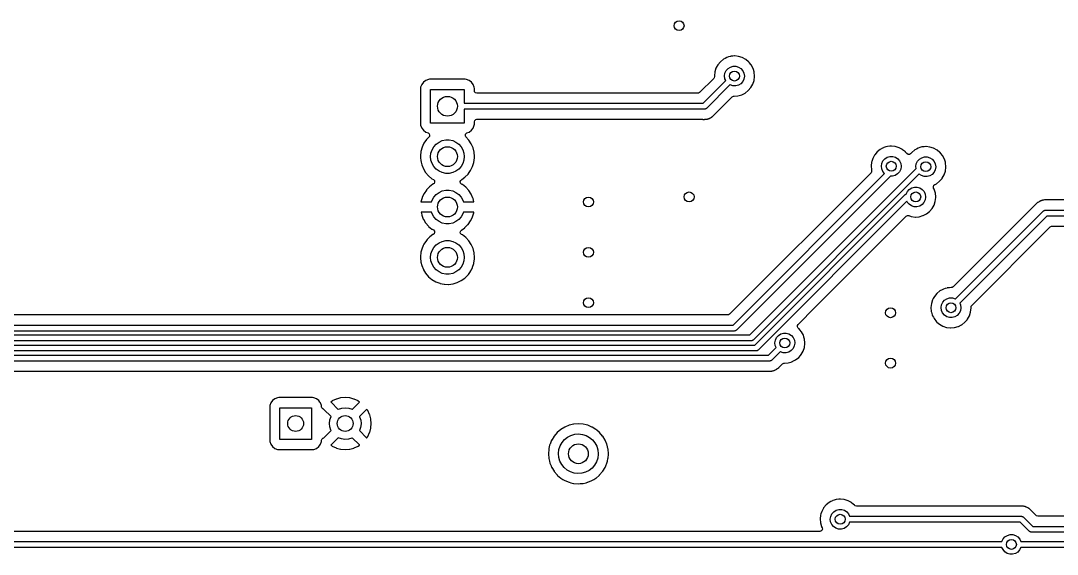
# Model space of a CAD drawing. Extents: x 64 to 233, y -134 to -59.
# Drawn here: x 127.1 to 179.4, y -134.1 to -107.2 of the extents above; entities that cross this region are included whole.
import ezdxf

# ---------------------------------------------------------------- set-up
doc = ezdxf.new("R2010")
doc.units = 0
doc.layers.add('BLACK', color=7, linetype='CONTINUOUS')

msp = doc.modelspace()

# ---------------------------------------------------------------- linework, layer by layer
at = {"layer": 'BLACK', "linetype": 'CONTINUOUS'}
for p, q in [((162.359, -109.258), (162.232, -109.409)), ((162.513, -109.134), (162.359, -109.258)), ((162.592, -109.093), (162.513, -109.134)), ((162.683, -109.045), (162.592, -109.093)), ((162.688, -109.042), (162.683, -109.045)), ((162.683, -109.045), (162.683, -109.045)), ((162.767, -109.019), (162.688, -109.042)), ((162.872, -108.988), (162.767, -109.019)), ((162.878, -108.987), (162.872, -108.988)), ((162.872, -108.988), (162.872, -108.988)), ((162.884, -108.986), (162.878, -108.987)), ((162.993, -108.976), (162.884, -108.986)), ((162.884, -108.986), (162.884, -108.986)), ((163.075, -108.969), (162.993, -108.976)), ((163.081, -108.969), (163.075, -108.969)), ((163.266, -108.989), (163.081, -108.969)), ((163.081, -108.969), (163.081, -108.969)), ((163.272, -108.989), (163.266, -108.989)), ((163.266, -108.989), (163.266, -108.989)), ((163.461, -109.048), (163.272, -108.989)), ((163.635, -109.142), (163.461, -109.048)), ((163.639, -109.146), (163.635, -109.142)), ((163.781, -109.263), (163.639, -109.146)), ((163.639, -109.146), (163.639, -109.146)), ((163.787, -109.268), (163.781, -109.263)), ((163.791, -109.273), (163.787, -109.268)), ((163.805, -109.29), (163.791, -109.273)), ((163.791, -109.273), (163.791, -109.273)), ((162.077, -109.771), (162.055, -109.968)), ((162.079, -109.765), (162.077, -109.771)), ((162.135, -109.589), (162.079, -109.765)), ((162.137, -109.583), (162.135, -109.589)), ((162.135, -109.589), (162.135, -109.589)), ((162.15, -109.558), (162.137, -109.583)), ((162.229, -109.415), (162.15, -109.558)), ((162.232, -109.409), (162.229, -109.415)), ((162.229, -109.415), (162.229, -109.415)), ((162.59, -109.836), (162.65, -109.707)), ((162.65, -109.707), (162.744, -109.601)), ((162.744, -109.601), (162.864, -109.526)), ((162.864, -109.526), (163, -109.487)), ((163, -109.487), (163.142, -109.487)), ((163.142, -109.487), (163.278, -109.528)), ((163.278, -109.528), (163.397, -109.605)), ((163.397, -109.605), (163.489, -109.713)), ((163.489, -109.713), (163.548, -109.842)), ((163.912, -109.421), (163.805, -109.29)), ((164.005, -109.596), (163.912, -109.421)), ((164.021, -109.649), (164.005, -109.596)), ((164.059, -109.774), (164.021, -109.649)), ((164.062, -109.785), (164.059, -109.774)), ((164.081, -109.982), (164.062, -109.785)), ((147.377, -110.293), (147.289, -110.409)), ((147.493, -110.205), (147.377, -110.293)), ((147.63, -110.154), (147.493, -110.205)), ((147.692, -110.147), (147.63, -110.154)), ((149.488, -110.147), (147.692, -110.147)), ((149.55, -110.154), (149.488, -110.147)), ((149.687, -110.205), (149.55, -110.154)), ((149.803, -110.293), (149.687, -110.205)), ((149.891, -110.409), (149.803, -110.293)), ((162.021, -110.098), (161.308, -110.811)), ((161.482, -111.356), (162.628, -110.21)), ((162.043, -110.068), (162.021, -110.098)), ((162.057, -109.998), (162.043, -110.068)), ((162.055, -109.968), (162.055, -109.974)), ((162.055, -109.974), (162.057, -109.998)), ((162.568, -109.976), (162.59, -109.836)), ((162.586, -110.116), (162.568, -109.976)), ((162.628, -110.21), (162.586, -110.116)), ((163.483, -110.262), (163.387, -110.367)), ((163.544, -110.134), (163.483, -110.262)), ((163.568, -109.994), (163.544, -110.134)), ((163.548, -109.842), (163.568, -109.982)), ((163.568, -109.982), (163.568, -109.994)), ((163.994, -110.394), (164.056, -110.207)), ((164.056, -110.207), (164.081, -110.01)), ((164.081, -110.01), (164.081, -109.982)), ((147.238, -110.546), (147.231, -110.608)), ((147.231, -110.608), (147.231, -112.404)), ((147.289, -110.409), (147.238, -110.546)), ((147.74, -112.356), (147.74, -110.656)), ((147.74, -110.656), (149.44, -110.656)), ((149.44, -110.656), (149.44, -111.356)), ((149.942, -110.546), (149.891, -110.409)), ((149.948, -110.608), (149.942, -110.546)), ((149.948, -110.721), (149.948, -110.608)), ((149.96, -110.774), (149.948, -110.721)), ((150.006, -110.827), (149.96, -110.774)), ((150.075, -110.847), (150.006, -110.827)), ((161.219, -110.847), (150.075, -110.847)), ((161.246, -110.845), (161.219, -110.847)), ((161.308, -110.811), (161.246, -110.845)), ((162.838, -110.424), (161.65, -111.612)), ((162.853, -110.433), (162.838, -110.424)), ((162.988, -110.476), (162.853, -110.433)), ((163.13, -110.478), (162.988, -110.476)), ((163.267, -110.441), (163.13, -110.478)), ((163.387, -110.367), (163.267, -110.441)), ((163.44, -110.924), (163.605, -110.84)), ((163.605, -110.84), (163.611, -110.838)), ((163.605, -110.84), (163.605, -110.84)), ((163.611, -110.838), (163.767, -110.716)), ((163.767, -110.716), (163.896, -110.566)), ((163.896, -110.566), (163.994, -110.394)), ((149.44, -111.356), (161.482, -111.356)), ((162.036, -111.945), (162.95, -111.031)), ((162.95, -111.031), (163.012, -110.997)), ((163.012, -110.997), (163.041, -110.994)), ((163.041, -110.994), (163.047, -110.995)), ((163.047, -110.995), (163.053, -110.995)), ((163.053, -110.995), (163.238, -110.98)), ((163.053, -110.995), (163.053, -110.995)), ((163.238, -110.98), (163.238, -110.98)), ((163.238, -110.98), (163.244, -110.98)), ((163.244, -110.98), (163.434, -110.927)), ((163.434, -110.927), (163.44, -110.924)), ((163.44, -110.924), (163.44, -110.924)), ((161.544, -111.656), (149.44, -111.656)), ((149.44, -111.656), (149.44, -112.356)), ((161.563, -111.651), (161.544, -111.656)), ((161.583, -111.651), (161.563, -111.651)), ((161.6, -111.641), (161.583, -111.651)), ((161.619, -111.636), (161.6, -111.641)), ((161.633, -111.622), (161.619, -111.636)), ((161.65, -111.612), (161.633, -111.622)), ((147.231, -112.404), (147.238, -112.466)), ((149.44, -112.356), (147.74, -112.356)), ((149.942, -112.466), (149.948, -112.404)), ((149.948, -112.29), (149.969, -112.222)), ((149.948, -112.404), (149.948, -112.29)), ((149.969, -112.222), (150.022, -112.176)), ((150.022, -112.176), (150.075, -112.164)), ((150.075, -112.164), (161.462, -112.164)), ((161.462, -112.164), (161.474, -112.165)), ((161.474, -112.165), (161.474, -112.165)), ((161.474, -112.165), (161.482, -112.167)), ((161.482, -112.167), (161.552, -112.165)), ((161.552, -112.165), (161.556, -112.164)), ((161.556, -112.164), (161.585, -112.164)), ((161.585, -112.164), (161.59, -112.164)), ((161.59, -112.164), (161.602, -112.163)), ((161.602, -112.163), (161.648, -112.162)), ((161.648, -112.162), (161.668, -112.156)), ((161.668, -112.156), (161.688, -112.152)), ((161.688, -112.152), (161.695, -112.151)), ((161.695, -112.151), (161.701, -112.15)), ((161.701, -112.15), (161.709, -112.149)), ((161.701, -112.15), (161.701, -112.15)), ((161.709, -112.149), (161.716, -112.146)), ((161.716, -112.146), (161.752, -112.132)), ((161.716, -112.146), (161.716, -112.146)), ((161.752, -112.132), (161.763, -112.128)), ((161.763, -112.128), (161.808, -112.115)), ((161.808, -112.115), (161.826, -112.104)), ((161.826, -112.104), (161.844, -112.096)), ((161.844, -112.096), (161.864, -112.088)), ((161.864, -112.088), (161.901, -112.06)), ((161.901, -112.06), (161.911, -112.054)), ((161.911, -112.054), (161.944, -112.034)), ((161.944, -112.034), (161.951, -112.03)), ((161.944, -112.034), (161.944, -112.034)), ((161.951, -112.03), (161.966, -112.015)), ((161.966, -112.015), (161.981, -112.002)), ((161.981, -112.002), (161.992, -111.995)), ((161.992, -111.995), (161.998, -111.99)), ((161.998, -111.99), (162.028, -111.954)), ((162.028, -111.954), (162.036, -111.945)), ((147.238, -112.466), (147.289, -112.603)), ((147.289, -112.603), (147.377, -112.719)), ((147.377, -112.719), (147.493, -112.807)), ((147.493, -112.807), (147.502, -112.81)), ((147.502, -112.81), (147.502, -112.81)), ((147.502, -112.81), (147.61, -112.851)), ((147.61, -112.851), (147.667, -112.893)), ((147.667, -112.893), (147.692, -112.96)), ((149.492, -112.989), (149.5, -112.918)), ((149.5, -112.918), (149.545, -112.863)), ((149.545, -112.863), (149.572, -112.85)), ((149.572, -112.85), (149.678, -112.81)), ((149.678, -112.81), (149.687, -112.807)), ((149.687, -112.807), (149.803, -112.719)), ((149.803, -112.719), (149.891, -112.603)), ((149.891, -112.603), (149.942, -112.466)), ((147.389, -113.407), (147.316, -113.563)), ((147.405, -113.373), (147.389, -113.407)), ((147.531, -113.188), (147.405, -113.373)), ((147.657, -113.056), (147.531, -113.188)), ((147.677, -113.029), (147.657, -113.056)), ((147.692, -112.96), (147.677, -113.029)), ((147.902, -113.546), (148.021, -113.414)), ((148.021, -113.414), (148.165, -113.31)), ((148.165, -113.31), (148.327, -113.238)), ((148.327, -113.238), (148.501, -113.201)), ((148.501, -113.201), (148.679, -113.201)), ((148.679, -113.201), (148.853, -113.238)), ((148.853, -113.238), (149.015, -113.31)), ((149.015, -113.31), (149.159, -113.414)), ((149.159, -113.414), (149.278, -113.546)), ((149.523, -113.052), (149.492, -112.989)), ((149.667, -113.21), (149.523, -113.052)), ((149.67, -113.214), (149.667, -113.21)), ((149.791, -113.402), (149.67, -113.214)), ((149.88, -113.607), (149.791, -113.402)), ((147.251, -113.791), (147.227, -114.013)), ((147.311, -113.575), (147.251, -113.791)), ((147.316, -113.563), (147.311, -113.575)), ((147.74, -114.046), (147.759, -113.869)), ((147.759, -113.869), (147.813, -113.7)), ((147.813, -113.7), (147.902, -113.546)), ((149.278, -113.546), (149.367, -113.7)), ((149.367, -113.7), (149.421, -113.869)), ((149.421, -113.869), (149.44, -114.046)), ((149.935, -113.823), (149.88, -113.607)), ((149.953, -114.046), (149.935, -113.823)), ((170.139, -113.964), (170.096, -114.043)), ((170.142, -113.958), (170.139, -113.964)), ((170.139, -113.964), (170.139, -113.964)), ((170.269, -113.807), (170.142, -113.958)), ((170.423, -113.683), (170.269, -113.807)), ((170.539, -113.623), (170.423, -113.683)), ((170.593, -113.594), (170.539, -113.623)), ((170.598, -113.591), (170.593, -113.594)), ((170.593, -113.594), (170.593, -113.594)), ((170.704, -113.56), (170.598, -113.591)), ((170.782, -113.537), (170.704, -113.56)), ((170.788, -113.536), (170.782, -113.537)), ((170.782, -113.537), (170.782, -113.537)), ((170.794, -113.535), (170.788, -113.536)), ((170.903, -113.525), (170.794, -113.535)), ((170.794, -113.535), (170.794, -113.535)), ((170.985, -113.518), (170.903, -113.525)), ((170.991, -113.518), (170.985, -113.518)), ((171.176, -113.538), (170.991, -113.518)), ((170.991, -113.518), (170.991, -113.518)), ((171.182, -113.538), (171.176, -113.538)), ((171.176, -113.538), (171.176, -113.538)), ((171.371, -113.597), (171.182, -113.538)), ((171.545, -113.691), (171.371, -113.597)), ((171.549, -113.695), (171.545, -113.691)), ((171.691, -113.812), (171.549, -113.695)), ((171.549, -113.695), (171.549, -113.695)), ((171.697, -113.817), (171.691, -113.812)), ((171.701, -113.822), (171.697, -113.817)), ((171.761, -113.895), (171.701, -113.822)), ((171.701, -113.822), (171.701, -113.822)), ((171.825, -113.937), (171.761, -113.895)), ((171.896, -113.936), (171.825, -113.937)), ((171.955, -113.897), (171.896, -113.936)), ((172.011, -113.83), (171.955, -113.897)), ((172.165, -113.706), (172.011, -113.83)), ((172.244, -113.665), (172.165, -113.706)), ((172.335, -113.617), (172.244, -113.665)), ((172.34, -113.614), (172.335, -113.617)), ((172.335, -113.617), (172.335, -113.617)), ((172.424, -113.59), (172.34, -113.614)), ((172.524, -113.56), (172.424, -113.59)), ((172.53, -113.559), (172.524, -113.56)), ((172.524, -113.56), (172.524, -113.56)), ((172.536, -113.558), (172.53, -113.559)), ((172.645, -113.548), (172.536, -113.558)), ((172.536, -113.558), (172.536, -113.558)), ((172.727, -113.541), (172.645, -113.548)), ((172.733, -113.541), (172.727, -113.541)), ((172.918, -113.561), (172.733, -113.541)), ((172.733, -113.541), (172.733, -113.541)), ((172.924, -113.561), (172.918, -113.561)), ((172.918, -113.561), (172.918, -113.561)), ((173.113, -113.62), (172.924, -113.561)), ((173.287, -113.714), (173.113, -113.62)), ((173.291, -113.718), (173.287, -113.714)), ((173.433, -113.835), (173.291, -113.718)), ((173.291, -113.718), (173.291, -113.718)), ((173.439, -113.84), (173.433, -113.835)), ((173.443, -113.845), (173.439, -113.84)), ((173.484, -113.895), (173.443, -113.845)), ((173.443, -113.845), (173.443, -113.845)), ((173.564, -113.993), (173.484, -113.895)), ((147.227, -114.013), (147.228, -114.018)), ((147.228, -114.018), (147.233, -114.113)), ((147.228, -114.018), (147.228, -114.018)), ((147.233, -114.113), (147.24, -114.236)), ((147.24, -114.236), (147.241, -114.241)), ((147.241, -114.241), (147.241, -114.241)), ((147.241, -114.241), (147.259, -114.317)), ((147.259, -114.317), (147.289, -114.454)), ((147.289, -114.454), (147.373, -114.661)), ((147.759, -114.223), (147.74, -114.046)), ((147.813, -114.392), (147.759, -114.223)), ((147.902, -114.546), (147.813, -114.392)), ((149.367, -114.392), (149.278, -114.546)), ((149.421, -114.223), (149.367, -114.392)), ((149.44, -114.046), (149.421, -114.223)), ((149.857, -114.548), (149.922, -114.334)), ((149.922, -114.334), (149.952, -114.113)), ((149.952, -114.113), (149.953, -114.046)), ((169.987, -114.32), (169.965, -114.517)), ((169.996, -114.291), (169.987, -114.32)), ((170.045, -114.138), (169.996, -114.291)), ((170.047, -114.132), (170.045, -114.138)), ((170.045, -114.138), (170.045, -114.138)), ((170.096, -114.043), (170.047, -114.132)), ((170.478, -114.525), (170.5, -114.385)), ((170.5, -114.385), (170.56, -114.257)), ((170.56, -114.257), (170.654, -114.15)), ((170.654, -114.15), (170.774, -114.075)), ((170.774, -114.075), (170.91, -114.036)), ((170.91, -114.036), (171.052, -114.037)), ((171.052, -114.037), (171.188, -114.077)), ((171.188, -114.077), (171.307, -114.154)), ((171.307, -114.154), (171.399, -114.262)), ((171.399, -114.262), (171.458, -114.391)), ((171.458, -114.391), (171.478, -114.531)), ((172.22, -114.548), (172.242, -114.408)), ((172.242, -114.408), (172.302, -114.279)), ((172.302, -114.279), (172.396, -114.173)), ((172.396, -114.173), (172.516, -114.098)), ((172.516, -114.098), (172.652, -114.059)), ((172.652, -114.059), (172.794, -114.059)), ((172.794, -114.059), (172.93, -114.1)), ((172.93, -114.1), (173.049, -114.177)), ((173.049, -114.177), (173.141, -114.285)), ((173.141, -114.285), (173.2, -114.414)), ((173.2, -114.414), (173.22, -114.554)), ((173.657, -114.168), (173.564, -113.993)), ((173.659, -114.174), (173.657, -114.168)), ((173.706, -114.329), (173.659, -114.174)), ((173.714, -114.357), (173.706, -114.329)), ((173.733, -114.554), (173.714, -114.357)), ((147.373, -114.661), (147.49, -114.851)), ((147.49, -114.851), (147.636, -115.02)), ((147.636, -115.02), (147.808, -115.163)), ((148.021, -114.678), (147.902, -114.546)), ((148.165, -114.782), (148.021, -114.678)), ((148.327, -114.854), (148.165, -114.782)), ((148.501, -114.891), (148.327, -114.854)), ((148.679, -114.891), (148.501, -114.891)), ((148.853, -114.854), (148.679, -114.891)), ((149.015, -114.782), (148.853, -114.854)), ((149.159, -114.678), (149.015, -114.782)), ((149.278, -114.546), (149.159, -114.678)), ((149.47, -115.087), (149.628, -114.929)), ((149.628, -114.929), (149.688, -114.847)), ((149.688, -114.847), (149.755, -114.752)), ((149.755, -114.752), (149.758, -114.748)), ((149.758, -114.748), (149.857, -114.548)), ((169.956, -114.862), (162.824, -121.995)), ((162.997, -122.54), (170.64, -114.898)), ((170.937, -115.025), (163.166, -122.797)), ((163.836, -123.04), (172.233, -114.644)), ((172.381, -114.92), (164.005, -123.296)), ((169.988, -114.81), (169.956, -114.862)), ((169.965, -114.517), (169.981, -114.714)), ((169.981, -114.714), (169.988, -114.739)), ((169.988, -114.739), (169.988, -114.81)), ((170.496, -114.665), (170.478, -114.525)), ((170.554, -114.795), (170.496, -114.665)), ((170.64, -114.898), (170.554, -114.795)), ((171.04, -115.027), (170.937, -115.025)), ((171.177, -114.99), (171.04, -115.027)), ((171.297, -114.916), (171.177, -114.99)), ((171.393, -114.811), (171.297, -114.916)), ((171.454, -114.683), (171.393, -114.811)), ((171.478, -114.543), (171.454, -114.683)), ((171.478, -114.531), (171.478, -114.543)), ((172.233, -114.644), (172.22, -114.548)), ((172.387, -114.927), (172.381, -114.92)), ((172.505, -115.005), (172.387, -114.927)), ((172.64, -115.048), (172.505, -115.005)), ((172.919, -115.013), (172.782, -115.05)), ((173.039, -114.939), (172.919, -115.013)), ((173.135, -114.834), (173.039, -114.939)), ((173.196, -114.706), (173.135, -114.834)), ((173.22, -114.566), (173.196, -114.706)), ((173.22, -114.554), (173.22, -114.566)), ((173.548, -115.138), (173.646, -114.966)), ((173.646, -114.966), (173.708, -114.779)), ((173.708, -114.779), (173.733, -114.582)), ((173.733, -114.582), (173.733, -114.554)), ((147.86, -115.436), (147.689, -115.564)), ((147.808, -115.163), (147.882, -115.206)), ((147.868, -115.431), (147.86, -115.436)), ((147.877, -115.426), (147.868, -115.431)), ((147.917, -115.393), (147.877, -115.426)), ((147.882, -115.206), (147.931, -115.257)), ((147.944, -115.327), (147.917, -115.393)), ((147.931, -115.257), (147.944, -115.327)), ((149.238, -115.308), (149.263, -115.242)), ((149.253, -115.378), (149.238, -115.308)), ((149.303, -115.428), (149.253, -115.378)), ((149.263, -115.242), (149.29, -115.215)), ((149.29, -115.215), (149.314, -115.198)), ((149.34, -115.449), (149.303, -115.428)), ((149.314, -115.198), (149.47, -115.087)), ((149.348, -115.454), (149.34, -115.449)), ((149.515, -115.586), (149.348, -115.454)), ((172.782, -115.05), (172.64, -115.048)), ((173.101, -115.559), (173.126, -115.493)), ((173.126, -115.493), (173.17, -115.457)), ((173.17, -115.457), (173.226, -115.428)), ((173.226, -115.428), (173.263, -115.41)), ((173.263, -115.41), (173.419, -115.288)), ((173.419, -115.288), (173.525, -115.165)), ((173.525, -115.165), (173.544, -115.143)), ((173.544, -115.143), (173.548, -115.138)), ((173.544, -115.143), (173.544, -115.143)), ((147.403, -115.918), (147.313, -116.111)), ((147.408, -115.909), (147.403, -115.918)), ((147.528, -115.733), (147.408, -115.909)), ((147.535, -115.725), (147.528, -115.733)), ((147.682, -115.571), (147.535, -115.725)), ((147.689, -115.564), (147.682, -115.571)), ((147.902, -116.086), (148.021, -115.954)), ((148.021, -115.954), (148.165, -115.85)), ((148.165, -115.85), (148.327, -115.778)), ((148.327, -115.778), (148.501, -115.741)), ((148.501, -115.741), (148.679, -115.741)), ((148.679, -115.741), (148.853, -115.778)), ((148.853, -115.778), (149.015, -115.85)), ((149.015, -115.85), (149.159, -115.954)), ((149.159, -115.954), (149.278, -116.086)), ((149.523, -115.593), (149.515, -115.586)), ((149.666, -115.751), (149.523, -115.593)), ((149.672, -115.759), (149.666, -115.751)), ((149.788, -115.938), (149.672, -115.759)), ((149.793, -115.947), (149.788, -115.938)), ((149.878, -116.142), (149.793, -115.947)), ((164.09, -123.548), (171.667, -115.972)), ((171.667, -115.972), (171.684, -115.962)), ((171.684, -115.962), (171.698, -115.948)), ((171.698, -115.948), (171.717, -115.943)), ((171.717, -115.943), (171.734, -115.933)), ((171.734, -115.932), (171.794, -115.803)), ((171.734, -115.933), (171.734, -115.932)), ((171.794, -115.803), (171.888, -115.697)), ((171.888, -115.697), (172.008, -115.622)), ((172.008, -115.622), (172.144, -115.583)), ((172.144, -115.583), (172.286, -115.583)), ((172.286, -115.583), (172.422, -115.624)), ((172.422, -115.624), (172.541, -115.701)), ((172.541, -115.701), (172.633, -115.809)), ((172.633, -115.809), (172.692, -115.938)), ((172.692, -115.938), (172.712, -116.078)), ((172.712, -116.078), (172.712, -116.09)), ((173.115, -115.628), (173.101, -115.559)), ((173.149, -115.692), (173.115, -115.628)), ((173.206, -115.881), (173.149, -115.692)), ((173.225, -116.078), (173.206, -115.881)), ((173.225, -116.106), (173.225, -116.078)), ((147.31, -116.12), (147.254, -116.32)), ((147.254, -116.32), (147.256, -116.329)), ((147.256, -116.329), (147.268, -116.332)), ((147.268, -116.332), (147.784, -116.332)), ((147.313, -116.111), (147.31, -116.12)), ((147.784, -116.332), (147.813, -116.24)), ((147.813, -116.24), (147.902, -116.086)), ((149.278, -116.086), (149.367, -116.24)), ((149.367, -116.24), (149.396, -116.332)), ((149.396, -116.332), (149.908, -116.332)), ((149.881, -116.152), (149.878, -116.142)), ((149.923, -116.319), (149.881, -116.152)), ((149.908, -116.332), (149.922, -116.328)), ((149.922, -116.328), (149.923, -116.319)), ((171.767, -116.296), (164.259, -123.804)), ((171.788, -116.342), (171.767, -116.296)), ((171.879, -116.451), (171.788, -116.342)), ((171.997, -116.529), (171.879, -116.451)), ((172.132, -116.572), (171.997, -116.529)), ((172.274, -116.574), (172.132, -116.572)), ((172.411, -116.537), (172.274, -116.574)), ((172.531, -116.463), (172.411, -116.537)), ((172.627, -116.358), (172.531, -116.463)), ((172.688, -116.23), (172.627, -116.358)), ((172.712, -116.09), (172.688, -116.23)), ((173.04, -116.662), (173.138, -116.49)), ((173.138, -116.49), (173.2, -116.303)), ((173.2, -116.303), (173.225, -116.106)), ((178.274, -116.451), (174.107, -120.617)), ((178.282, -116.442), (178.274, -116.451)), ((178.311, -116.407), (178.282, -116.442)), ((178.329, -116.394), (178.311, -116.407)), ((178.344, -116.381), (178.329, -116.394)), ((178.359, -116.366), (178.344, -116.381)), ((178.366, -116.362), (178.359, -116.366)), ((178.398, -116.343), (178.366, -116.362)), ((178.366, -116.362), (178.366, -116.362)), ((178.408, -116.336), (178.398, -116.343)), ((178.43, -116.32), (178.408, -116.336)), ((178.446, -116.309), (178.43, -116.32)), ((178.466, -116.301), (178.446, -116.309)), ((178.483, -116.292), (178.466, -116.301)), ((178.495, -116.285), (178.483, -116.292)), ((178.502, -116.281), (178.495, -116.285)), ((178.546, -116.268), (178.502, -116.281)), ((178.557, -116.265), (178.546, -116.268)), ((178.593, -116.251), (178.557, -116.265)), ((178.6, -116.248), (178.593, -116.251)), ((178.593, -116.251), (178.593, -116.251)), ((178.608, -116.247), (178.6, -116.248)), ((178.615, -116.246), (178.608, -116.247)), ((178.608, -116.247), (178.608, -116.247)), ((178.622, -116.245), (178.615, -116.246)), ((178.641, -116.241), (178.622, -116.245)), ((178.662, -116.235), (178.641, -116.241)), ((178.708, -116.233), (178.662, -116.235)), ((178.72, -116.233), (178.708, -116.233)), ((178.724, -116.232), (178.72, -116.233)), ((178.753, -116.232), (178.724, -116.232)), ((178.757, -116.232), (178.753, -116.232)), ((178.773, -116.231), (178.757, -116.232)), ((178.828, -116.23), (178.773, -116.231)), ((178.836, -116.231), (178.828, -116.23)), ((178.848, -116.232), (178.836, -116.231)), ((178.836, -116.231), (178.836, -116.231)), ((224.231, -116.232), (178.848, -116.232)), ((147.26, -116.844), (147.258, -116.854)), ((147.258, -116.854), (147.289, -116.988)), ((147.273, -116.84), (147.26, -116.844)), ((147.784, -116.84), (147.273, -116.84)), ((147.289, -116.988), (147.292, -116.998)), ((147.292, -116.998), (147.372, -117.196)), ((147.813, -116.932), (147.784, -116.84)), ((147.902, -117.086), (147.813, -116.932)), ((148.021, -117.218), (147.902, -117.086)), ((149.278, -117.086), (149.159, -117.218)), ((149.367, -116.932), (149.278, -117.086)), ((149.396, -116.84), (149.367, -116.932)), ((149.909, -116.84), (149.396, -116.84)), ((149.76, -117.283), (149.855, -117.092)), ((149.855, -117.092), (149.858, -117.083)), ((149.858, -117.083), (149.92, -116.879)), ((149.922, -116.844), (149.909, -116.84)), ((149.92, -116.879), (149.923, -116.869)), ((149.924, -116.858), (149.922, -116.844)), ((149.923, -116.869), (149.924, -116.858)), ((167.13, -121.652), (171.728, -117.054)), ((171.728, -117.054), (171.791, -117.02)), ((171.791, -117.02), (171.856, -117.023)), ((171.856, -117.023), (171.985, -117.065)), ((171.985, -117.065), (171.994, -117.068)), ((171.994, -117.068), (172.191, -117.091)), ((172.191, -117.091), (172.197, -117.091)), ((172.197, -117.091), (172.382, -117.076)), ((172.197, -117.091), (172.197, -117.091)), ((172.382, -117.076), (172.382, -117.076)), ((172.382, -117.076), (172.388, -117.076)), ((172.388, -117.076), (172.578, -117.023)), ((172.578, -117.023), (172.584, -117.02)), ((172.584, -117.02), (172.749, -116.936)), ((172.584, -117.02), (172.584, -117.02)), ((172.749, -116.936), (172.755, -116.934)), ((172.749, -116.936), (172.749, -116.936)), ((172.755, -116.934), (172.911, -116.812)), ((172.911, -116.812), (173.04, -116.662)), ((174.219, -121.225), (178.659, -116.784)), ((178.828, -117.04), (174.43, -121.438)), ((178.659, -116.784), (178.677, -116.775)), ((178.677, -116.775), (178.691, -116.761)), ((178.691, -116.761), (178.71, -116.755)), ((178.71, -116.755), (178.727, -116.746)), ((178.727, -116.746), (178.746, -116.746)), ((178.746, -116.746), (178.766, -116.74)), ((178.766, -116.74), (224.442, -116.74)), ((224.297, -117.04), (178.828, -117.04)), ((147.372, -117.196), (147.376, -117.205)), ((147.376, -117.205), (147.488, -117.386)), ((147.488, -117.386), (147.494, -117.395)), ((147.494, -117.395), (147.633, -117.556)), ((147.633, -117.556), (147.641, -117.563)), ((147.641, -117.563), (147.804, -117.699)), ((148.165, -117.322), (148.021, -117.218)), ((148.327, -117.394), (148.165, -117.322)), ((148.501, -117.431), (148.327, -117.394)), ((148.679, -117.431), (148.501, -117.431)), ((148.853, -117.394), (148.679, -117.431)), ((149.015, -117.322), (148.853, -117.394)), ((149.159, -117.218), (149.015, -117.322)), ((149.29, -117.755), (149.465, -117.63)), ((149.465, -117.63), (149.473, -117.623)), ((149.473, -117.623), (149.624, -117.473)), ((149.624, -117.473), (149.631, -117.465)), ((149.631, -117.465), (149.755, -117.292)), ((149.755, -117.292), (149.76, -117.283)), ((175.038, -121.549), (179.001, -117.586)), ((179.001, -117.586), (179.064, -117.552)), ((179.064, -117.552), (179.09, -117.549)), ((179.09, -117.549), (184.988, -117.549)), ((147.667, -118.126), (147.572, -118.225)), ((147.685, -118.107), (147.667, -118.126)), ((147.704, -118.092), (147.685, -118.107)), ((147.859, -117.976), (147.704, -118.092)), ((147.804, -117.699), (147.813, -117.705)), ((147.813, -117.705), (147.882, -117.745)), ((147.864, -117.973), (147.859, -117.976)), ((147.859, -117.976), (147.859, -117.976)), ((147.877, -117.966), (147.864, -117.973)), ((147.917, -117.932), (147.877, -117.966)), ((147.882, -117.745), (147.931, -117.797)), ((147.944, -117.867), (147.917, -117.932)), ((147.931, -117.797), (147.944, -117.867)), ((149.238, -117.848), (149.263, -117.781)), ((149.253, -117.917), (149.238, -117.848)), ((149.303, -117.968), (149.253, -117.917)), ((149.263, -117.781), (149.29, -117.755)), ((149.344, -117.991), (149.303, -117.968)), ((149.348, -117.994), (149.344, -117.991)), ((149.516, -118.126), (149.348, -117.994)), ((149.348, -117.994), (149.348, -117.994)), ((149.52, -118.129), (149.516, -118.126)), ((149.516, -118.126), (149.516, -118.126)), ((149.67, -118.294), (149.52, -118.129)), ((147.311, -118.655), (147.251, -118.871)), ((147.343, -118.585), (147.311, -118.655)), ((147.366, -118.536), (147.343, -118.585)), ((147.405, -118.453), (147.366, -118.536)), ((147.531, -118.268), (147.405, -118.453)), ((147.572, -118.225), (147.531, -118.268)), ((147.813, -118.78), (147.902, -118.626)), ((147.902, -118.626), (148.021, -118.494)), ((148.021, -118.494), (148.165, -118.39)), ((148.165, -118.39), (148.327, -118.318)), ((148.327, -118.318), (148.501, -118.281)), ((148.501, -118.281), (148.679, -118.281)), ((148.679, -118.281), (148.853, -118.318)), ((148.853, -118.318), (149.015, -118.39)), ((149.015, -118.39), (149.159, -118.494)), ((149.159, -118.494), (149.278, -118.626)), ((149.278, -118.626), (149.367, -118.78)), ((149.791, -118.482), (149.67, -118.294)), ((149.88, -118.687), (149.791, -118.482)), ((149.935, -118.903), (149.88, -118.687)), ((147.251, -118.871), (147.227, -119.093)), ((147.227, -119.093), (147.228, -119.098)), ((147.228, -119.098), (147.233, -119.193)), ((147.228, -119.098), (147.228, -119.098)), ((147.233, -119.193), (147.24, -119.316)), ((147.74, -119.126), (147.759, -118.949)), ((147.759, -119.303), (147.74, -119.126)), ((147.759, -118.949), (147.813, -118.78)), ((149.367, -118.78), (149.421, -118.949)), ((149.421, -118.949), (149.44, -119.126)), ((149.44, -119.126), (149.421, -119.303)), ((149.922, -119.414), (149.952, -119.193)), ((149.953, -119.126), (149.935, -118.903)), ((149.952, -119.189), (149.953, -119.129)), ((149.952, -119.193), (149.952, -119.189)), ((149.953, -119.129), (149.953, -119.126)), ((149.953, -119.129), (149.953, -119.129)), ((147.24, -119.316), (147.241, -119.321)), ((147.241, -119.321), (147.241, -119.321)), ((147.241, -119.321), (147.253, -119.372)), ((147.253, -119.372), (147.289, -119.534)), ((147.289, -119.534), (147.373, -119.741)), ((147.813, -119.472), (147.759, -119.303)), ((147.902, -119.626), (147.813, -119.472)), ((148.021, -119.758), (147.902, -119.626)), ((149.278, -119.626), (149.159, -119.758)), ((149.367, -119.472), (149.278, -119.626)), ((149.421, -119.303), (149.367, -119.472)), ((149.796, -119.753), (149.855, -119.632)), ((149.855, -119.632), (149.857, -119.628)), ((149.855, -119.632), (149.855, -119.632)), ((149.857, -119.628), (149.914, -119.441)), ((149.914, -119.441), (149.921, -119.419)), ((149.921, -119.419), (149.922, -119.414)), ((149.921, -119.419), (149.921, -119.419)), ((147.373, -119.741), (147.378, -119.748)), ((147.378, -119.748), (147.482, -119.919)), ((147.482, -119.919), (147.49, -119.931)), ((147.49, -119.931), (147.636, -120.1)), ((147.636, -120.1), (147.808, -120.243)), ((147.808, -120.243), (148.001, -120.355)), ((148.165, -119.862), (148.021, -119.758)), ((148.327, -119.934), (148.165, -119.862)), ((148.501, -119.971), (148.327, -119.934)), ((148.679, -119.971), (148.501, -119.971)), ((148.853, -119.934), (148.679, -119.971)), ((149.015, -119.862), (148.853, -119.934)), ((149.159, -119.758), (149.015, -119.862)), ((149.288, -120.297), (149.47, -120.167)), ((149.47, -120.167), (149.48, -120.157)), ((149.48, -120.157), (149.582, -120.056)), ((149.582, -120.056), (149.628, -120.009)), ((149.628, -120.009), (149.645, -119.985)), ((149.645, -119.985), (149.755, -119.832)), ((149.755, -119.832), (149.758, -119.828)), ((149.758, -119.828), (149.796, -119.753)), ((148.001, -120.355), (148.21, -120.435)), ((148.21, -120.435), (148.215, -120.436)), ((148.215, -120.436), (148.215, -120.436)), ((148.215, -120.436), (148.322, -120.458)), ((148.322, -120.458), (148.429, -120.48)), ((148.429, -120.48), (148.434, -120.48)), ((148.434, -120.48), (148.434, -120.48)), ((148.434, -120.48), (148.647, -120.488)), ((148.647, -120.488), (148.647, -120.488)), ((148.647, -120.488), (148.652, -120.488)), ((148.652, -120.488), (148.657, -120.487)), ((148.657, -120.487), (148.868, -120.46)), ((148.657, -120.487), (148.657, -120.487)), ((148.868, -120.46), (148.873, -120.459)), ((148.868, -120.46), (148.868, -120.46)), ((148.873, -120.459), (148.878, -120.458)), ((148.878, -120.458), (149.082, -120.397)), ((149.082, -120.397), (149.087, -120.395)), ((149.082, -120.397), (149.082, -120.397)), ((149.087, -120.395), (149.288, -120.297)), ((173.537, -120.765), (173.435, -120.818)), ((173.605, -120.729), (173.537, -120.765)), ((173.61, -120.726), (173.605, -120.729)), ((173.605, -120.729), (173.605, -120.729)), ((173.689, -120.703), (173.61, -120.726)), ((173.794, -120.672), (173.689, -120.703)), ((173.8, -120.671), (173.794, -120.672)), ((173.794, -120.672), (173.794, -120.672)), ((173.806, -120.67), (173.8, -120.671)), ((173.915, -120.66), (173.806, -120.67)), ((173.806, -120.67), (173.806, -120.67)), ((173.997, -120.653), (173.915, -120.66)), ((174.003, -120.653), (173.997, -120.653)), ((174.005, -120.653), (174.003, -120.653)), ((174.003, -120.653), (174.003, -120.653)), ((174.008, -120.653), (174.005, -120.653)), ((174.009, -120.653), (174.008, -120.653)), ((174.045, -120.651), (174.009, -120.653)), ((174.009, -120.653), (174.009, -120.653)), ((174.107, -120.617), (174.045, -120.651)), ((173.059, -121.267), (172.999, -121.455)), ((173.091, -121.207), (173.059, -121.267)), ((173.151, -121.099), (173.091, -121.207)), ((173.154, -121.093), (173.151, -121.099)), ((173.151, -121.099), (173.151, -121.099)), ((173.281, -120.942), (173.154, -121.093)), ((173.435, -120.818), (173.281, -120.942)), ((173.572, -121.391), (173.666, -121.285)), ((173.666, -121.285), (173.786, -121.21)), ((173.786, -121.21), (173.922, -121.171)), ((173.922, -121.171), (174.064, -121.171)), ((174.064, -121.171), (174.2, -121.212)), ((174.2, -121.212), (174.219, -121.225)), ((166.274, -122.507), (167.13, -121.652)), ((172.999, -121.455), (172.977, -121.652)), ((172.977, -121.652), (172.979, -121.674)), ((172.979, -121.674), (172.992, -121.835)), ((173.49, -121.66), (173.512, -121.52)), ((173.508, -121.8), (173.49, -121.66)), ((173.566, -121.93), (173.508, -121.8)), ((173.512, -121.52), (173.572, -121.391)), ((174.466, -121.818), (174.405, -121.946)), ((174.43, -121.438), (174.47, -121.526)), ((174.49, -121.678), (174.466, -121.818)), ((174.47, -121.526), (174.49, -121.666)), ((174.49, -121.666), (174.49, -121.678)), ((174.978, -121.891), (174.992, -121.779)), ((174.992, -121.779), (175.003, -121.694)), ((175.002, -121.65), (175.015, -121.581)), ((175.003, -121.666), (175.002, -121.65)), ((175.003, -121.694), (175.003, -121.666)), ((175.015, -121.581), (175.038, -121.549)), ((162.735, -122.032), (112.855, -122.032)), ((162.761, -122.029), (162.735, -122.032)), ((162.824, -121.995), (162.761, -122.029)), ((172.992, -121.835), (172.993, -121.849)), ((172.993, -121.849), (173.003, -121.884)), ((173.003, -121.884), (173.045, -122.029)), ((173.045, -122.029), (173.048, -122.039)), ((173.048, -122.039), (173.065, -122.072)), ((173.065, -122.072), (173.102, -122.144)), ((173.102, -122.144), (173.138, -122.215)), ((173.138, -122.215), (173.261, -122.37)), ((173.657, -122.039), (173.566, -121.93)), ((173.775, -122.117), (173.657, -122.039)), ((173.91, -122.16), (173.775, -122.117)), ((174.052, -122.162), (173.91, -122.16)), ((174.189, -122.125), (174.052, -122.162)), ((174.309, -122.051), (174.189, -122.125)), ((174.405, -121.946), (174.309, -122.051)), ((174.689, -122.4), (174.801, -122.27)), ((174.801, -122.27), (174.814, -122.255)), ((174.814, -122.255), (174.818, -122.25)), ((174.814, -122.255), (174.814, -122.255)), ((174.818, -122.25), (174.916, -122.078)), ((174.916, -122.078), (174.978, -121.891)), ((163.06, -122.84), (112.53, -122.84)), ((112.593, -122.54), (162.997, -122.54)), ((163.079, -122.835), (163.06, -122.84)), ((163.098, -122.835), (163.079, -122.835)), ((163.115, -122.826), (163.098, -122.835)), ((163.135, -122.82), (163.115, -122.826)), ((163.148, -122.806), (163.135, -122.82)), ((163.166, -122.797), (163.148, -122.806)), ((166.242, -122.564), (166.274, -122.507)), ((166.243, -122.635), (166.242, -122.564)), ((166.283, -122.694), (166.243, -122.635)), ((166.322, -122.726), (166.283, -122.694)), ((166.327, -122.73), (166.322, -122.726)), ((166.322, -122.726), (166.322, -122.726)), ((166.331, -122.735), (166.327, -122.73)), ((166.364, -122.775), (166.331, -122.735)), ((166.331, -122.735), (166.331, -122.735)), ((166.452, -122.883), (166.364, -122.775)), ((173.261, -122.37), (173.266, -122.374)), ((173.266, -122.374), (173.266, -122.374)), ((173.266, -122.374), (173.284, -122.389)), ((173.284, -122.389), (173.412, -122.498)), ((173.412, -122.498), (173.584, -122.595)), ((173.584, -122.595), (173.772, -122.656)), ((173.772, -122.656), (173.969, -122.679)), ((173.969, -122.679), (173.975, -122.679)), ((173.975, -122.679), (174.16, -122.664)), ((173.975, -122.679), (173.975, -122.679)), ((174.16, -122.664), (174.16, -122.664)), ((174.16, -122.664), (174.166, -122.664)), ((174.166, -122.664), (174.356, -122.611)), ((174.356, -122.611), (174.362, -122.608)), ((174.362, -122.608), (174.527, -122.524)), ((174.362, -122.608), (174.362, -122.608)), ((174.527, -122.524), (174.533, -122.522)), ((174.527, -122.524), (174.527, -122.524)), ((174.533, -122.522), (174.689, -122.4)), ((111.727, -123.04), (163.836, -123.04)), ((163.899, -123.34), (111.727, -123.34)), ((163.918, -123.335), (163.899, -123.34)), ((163.937, -123.335), (163.918, -123.335)), ((163.955, -123.325), (163.937, -123.335)), ((163.974, -123.32), (163.955, -123.325)), ((163.988, -123.306), (163.974, -123.32)), ((164.005, -123.296), (163.988, -123.306)), ((165.108, -123.438), (165.13, -123.298)), ((165.13, -123.298), (165.19, -123.169)), ((165.19, -123.169), (165.284, -123.063)), ((165.284, -123.063), (165.404, -122.988)), ((165.404, -122.988), (165.54, -122.949)), ((165.54, -122.949), (165.682, -122.949)), ((165.682, -122.949), (165.818, -122.99)), ((165.818, -122.99), (165.937, -123.067)), ((165.937, -123.067), (166.029, -123.175)), ((166.029, -123.175), (166.088, -123.304)), ((166.088, -123.304), (166.108, -123.444)), ((166.545, -123.058), (166.452, -122.883)), ((166.565, -123.125), (166.545, -123.058)), ((166.572, -123.149), (166.565, -123.125)), ((166.589, -123.203), (166.572, -123.149)), ((166.602, -123.247), (166.589, -123.203)), ((166.621, -123.444), (166.602, -123.247)), ((112.244, -123.548), (164.09, -123.548)), ((164.153, -123.848), (112.306, -123.848)), ((164.172, -123.843), (164.153, -123.848)), ((164.191, -123.843), (164.172, -123.843)), ((164.209, -123.833), (164.191, -123.843)), ((164.228, -123.828), (164.209, -123.833)), ((164.242, -123.814), (164.228, -123.828)), ((164.259, -123.804), (164.242, -123.814)), ((164.784, -124.056), (165.168, -123.672)), ((165.378, -123.886), (164.952, -124.312)), ((165.126, -123.578), (165.108, -123.438)), ((165.168, -123.672), (165.126, -123.578)), ((165.393, -123.895), (165.378, -123.886)), ((165.528, -123.938), (165.393, -123.895)), ((165.807, -123.903), (165.67, -123.94)), ((165.927, -123.829), (165.807, -123.903)), ((166.023, -123.724), (165.927, -123.829)), ((166.084, -123.596), (166.023, -123.724)), ((166.108, -123.456), (166.084, -123.596)), ((166.108, -123.444), (166.108, -123.456)), ((166.436, -124.028), (166.534, -123.856)), ((166.534, -123.856), (166.596, -123.669)), ((166.596, -123.669), (166.621, -123.472)), ((166.621, -123.472), (166.621, -123.444)), ((112.442, -124.056), (164.784, -124.056)), ((164.846, -124.356), (112.505, -124.356)), ((164.865, -124.351), (164.846, -124.356)), ((164.885, -124.351), (164.865, -124.351)), ((164.902, -124.341), (164.885, -124.351)), ((164.921, -124.336), (164.902, -124.341)), ((164.935, -124.322), (164.921, -124.336)), ((164.952, -124.312), (164.935, -124.322)), ((165.67, -123.94), (165.528, -123.938)), ((165.593, -124.457), (165.778, -124.442)), ((165.778, -124.442), (165.778, -124.442)), ((165.778, -124.442), (165.784, -124.442)), ((165.784, -124.442), (165.974, -124.389)), ((165.974, -124.389), (165.98, -124.386)), ((165.98, -124.386), (166.145, -124.302)), ((165.98, -124.386), (165.98, -124.386)), ((166.145, -124.302), (166.151, -124.3)), ((166.145, -124.302), (166.145, -124.302)), ((166.151, -124.3), (166.307, -124.178)), ((166.307, -124.178), (166.4, -124.069)), ((166.4, -124.069), (166.432, -124.033)), ((166.432, -124.033), (166.436, -124.028)), ((166.432, -124.033), (166.432, -124.033)), ((112.767, -124.864), (164.764, -124.864)), ((164.764, -124.864), (164.776, -124.865)), ((164.776, -124.865), (164.776, -124.865)), ((164.776, -124.865), (164.784, -124.867)), ((164.784, -124.867), (164.854, -124.865)), ((164.854, -124.865), (164.858, -124.864)), ((164.858, -124.864), (164.887, -124.864)), ((164.887, -124.864), (164.892, -124.864)), ((164.892, -124.864), (164.904, -124.863)), ((164.904, -124.863), (164.95, -124.862)), ((164.95, -124.862), (164.97, -124.856)), ((164.97, -124.856), (164.99, -124.852)), ((164.99, -124.852), (164.997, -124.851)), ((164.997, -124.851), (165.003, -124.85)), ((165.003, -124.85), (165.011, -124.849)), ((165.003, -124.85), (165.003, -124.85)), ((165.011, -124.849), (165.018, -124.846)), ((165.018, -124.846), (165.054, -124.832)), ((165.018, -124.846), (165.018, -124.846)), ((165.054, -124.832), (165.065, -124.828)), ((165.065, -124.828), (165.11, -124.815)), ((165.11, -124.815), (165.128, -124.804)), ((165.128, -124.804), (165.146, -124.796)), ((165.146, -124.796), (165.166, -124.788)), ((165.166, -124.788), (165.203, -124.76)), ((165.203, -124.76), (165.213, -124.754)), ((165.213, -124.754), (165.246, -124.734)), ((165.246, -124.734), (165.253, -124.73)), ((165.246, -124.734), (165.246, -124.734)), ((165.253, -124.73), (165.268, -124.715)), ((165.268, -124.715), (165.283, -124.702)), ((165.283, -124.702), (165.294, -124.695)), ((165.294, -124.695), (165.3, -124.69)), ((165.3, -124.69), (165.33, -124.654)), ((165.33, -124.654), (165.338, -124.645)), ((165.338, -124.645), (165.49, -124.493)), ((165.49, -124.493), (165.552, -124.459)), ((165.552, -124.459), (165.581, -124.456)), ((165.581, -124.456), (165.587, -124.457)), ((165.587, -124.457), (165.593, -124.457)), ((165.593, -124.457), (165.593, -124.457)), ((139.681, -126.461), (139.63, -126.598)), ((139.768, -126.345), (139.681, -126.461)), ((139.885, -126.257), (139.768, -126.345)), ((140.021, -126.206), (139.885, -126.257)), ((140.083, -126.2), (140.021, -126.206)), ((141.78, -126.2), (140.083, -126.2)), ((141.842, -126.206), (141.78, -126.2)), ((141.978, -126.257), (141.842, -126.206)), ((142.095, -126.345), (141.978, -126.257)), ((142.152, -126.421), (142.095, -126.345)), ((142.182, -126.461), (142.152, -126.421)), ((142.233, -126.598), (142.182, -126.461)), ((142.718, -126.411), (142.71, -126.421)), ((142.71, -126.421), (142.717, -126.434)), ((142.717, -126.434), (143.076, -126.793)), ((142.77, -126.374), (142.718, -126.411)), ((142.78, -126.369), (142.77, -126.374)), ((142.977, -126.277), (142.78, -126.369)), ((142.988, -126.273), (142.977, -126.277)), ((143.198, -126.216), (142.988, -126.273)), ((143.209, -126.214), (143.198, -126.216)), ((143.426, -126.195), (143.209, -126.214)), ((143.437, -126.195), (143.426, -126.195)), ((143.654, -126.214), (143.437, -126.195)), ((143.665, -126.216), (143.654, -126.214)), ((143.875, -126.273), (143.665, -126.216)), ((143.788, -126.793), (144.147, -126.434)), ((143.886, -126.277), (143.875, -126.273)), ((144.083, -126.369), (143.886, -126.277)), ((144.093, -126.374), (144.083, -126.369)), ((144.144, -126.41), (144.093, -126.374)), ((144.153, -126.422), (144.144, -126.41)), ((144.147, -126.434), (144.153, -126.422)), ((139.63, -126.598), (139.623, -126.66)), ((139.623, -126.66), (139.623, -128.356)), ((140.131, -128.308), (140.131, -126.708)), ((140.131, -126.708), (141.731, -126.708)), ((141.731, -126.708), (141.731, -128.308)), ((142.234, -126.606), (142.233, -126.598)), ((142.239, -126.65), (142.234, -126.606)), ((142.24, -126.66), (142.239, -126.65)), ((142.24, -126.663), (142.24, -126.66)), ((142.24, -126.664), (142.24, -126.663)), ((142.255, -126.718), (142.24, -126.664)), ((142.305, -126.768), (142.255, -126.718)), ((142.315, -126.77), (142.305, -126.768)), ((142.357, -126.793), (142.315, -126.77)), ((142.716, -127.151), (142.357, -126.793)), ((143.076, -126.793), (143.091, -126.784)), ((143.091, -126.784), (143.26, -126.727)), ((143.26, -126.727), (143.437, -126.708)), ((143.437, -126.708), (143.614, -126.729)), ((143.614, -126.729), (143.782, -126.789)), ((143.782, -126.789), (143.788, -126.793)), ((144.505, -126.794), (144.147, -127.152)), ((144.519, -126.787), (144.505, -126.794)), ((144.529, -126.795), (144.519, -126.787)), ((144.565, -126.847), (144.529, -126.795)), ((144.571, -126.856), (144.565, -126.847)), ((144.663, -127.054), (144.571, -126.856)), ((144.667, -127.064), (144.663, -127.054)), ((142.632, -127.497), (142.654, -127.32)), ((142.649, -127.674), (142.632, -127.497)), ((142.654, -127.32), (142.715, -127.152)), ((142.715, -127.152), (142.716, -127.151)), ((144.147, -127.152), (144.153, -127.162)), ((144.153, -127.162), (144.212, -127.331)), ((144.231, -127.53), (144.206, -127.707)), ((144.212, -127.331), (144.231, -127.508)), ((144.231, -127.508), (144.231, -127.53)), ((144.723, -127.275), (144.667, -127.064)), ((144.725, -127.285), (144.723, -127.275)), ((144.744, -127.503), (144.725, -127.285)), ((144.725, -127.731), (144.744, -127.513)), ((144.744, -127.513), (144.744, -127.503)), ((154.807, -127.574), (154.726, -127.593)), ((154.952, -127.539), (154.807, -127.574)), ((154.957, -127.537), (154.952, -127.539)), ((154.952, -127.539), (154.952, -127.539)), ((155.194, -127.519), (154.957, -127.537)), ((155.431, -127.537), (155.194, -127.519)), ((155.436, -127.539), (155.431, -127.537)), ((155.581, -127.574), (155.436, -127.539)), ((155.436, -127.539), (155.436, -127.539)), ((155.662, -127.593), (155.581, -127.574)), ((142.358, -128.222), (142.717, -127.863)), ((142.705, -127.844), (142.649, -127.674)), ((142.717, -127.863), (142.705, -127.844)), ((144.206, -127.707), (144.147, -127.864)), ((144.147, -127.864), (144.506, -128.223)), ((144.571, -128.16), (144.663, -127.962)), ((144.663, -127.962), (144.667, -127.952)), ((144.667, -127.952), (144.723, -127.741)), ((144.723, -127.741), (144.725, -127.731)), ((154.124, -127.962), (153.97, -128.143)), ((154.305, -127.808), (154.124, -127.962)), ((154.309, -127.805), (154.305, -127.808)), ((154.503, -127.686), (154.309, -127.805)), ((154.309, -127.805), (154.309, -127.805)), ((154.507, -127.684), (154.503, -127.686)), ((154.512, -127.682), (154.507, -127.684)), ((154.722, -127.595), (154.512, -127.682)), ((154.512, -127.682), (154.512, -127.682)), ((154.646, -128.195), (154.819, -128.105)), ((154.726, -127.593), (154.722, -127.595)), ((154.722, -127.595), (154.722, -127.595)), ((154.819, -128.105), (155.007, -128.05)), ((155.007, -128.05), (155.201, -128.032)), ((155.201, -128.032), (155.395, -128.052)), ((155.395, -128.052), (155.582, -128.11)), ((155.666, -127.595), (155.662, -127.593)), ((155.876, -127.682), (155.666, -127.595)), ((155.666, -127.595), (155.666, -127.595)), ((155.881, -127.684), (155.876, -127.682)), ((155.876, -127.682), (155.876, -127.682)), ((155.885, -127.686), (155.881, -127.684)), ((156.079, -127.805), (155.885, -127.686)), ((156.083, -127.808), (156.079, -127.805)), ((156.079, -127.805), (156.079, -127.805)), ((156.126, -127.844), (156.083, -127.808)), ((156.264, -127.962), (156.126, -127.844)), ((156.418, -128.143), (156.264, -127.962)), ((139.623, -128.356), (139.63, -128.418)), ((139.63, -128.418), (139.681, -128.555)), ((139.681, -128.555), (139.768, -128.671)), ((141.731, -128.308), (140.131, -128.308)), ((142.095, -128.671), (142.153, -128.594)), ((142.153, -128.594), (142.182, -128.555)), ((142.182, -128.555), (142.233, -128.418)), ((142.233, -128.418), (142.24, -128.356)), ((142.24, -128.353), (142.264, -128.286)), ((142.24, -128.356), (142.24, -128.353)), ((142.264, -128.286), (142.31, -128.25)), ((142.309, -128.248), (142.32, -128.243)), ((142.31, -128.25), (142.309, -128.248)), ((142.32, -128.242), (142.358, -128.222)), ((142.32, -128.243), (142.32, -128.242)), ((142.32, -128.242), (142.32, -128.242)), ((142.716, -128.582), (142.71, -128.594)), ((142.71, -128.594), (142.719, -128.606)), ((143.075, -128.224), (142.716, -128.582)), ((142.719, -128.606), (142.77, -128.642)), ((143.238, -128.284), (143.075, -128.224)), ((143.415, -128.308), (143.238, -128.284)), ((143.592, -128.292), (143.415, -128.308)), ((143.762, -128.237), (143.592, -128.292)), ((143.786, -128.222), (143.762, -128.237)), ((144.146, -128.582), (143.786, -128.222)), ((144.093, -128.642), (144.145, -128.605)), ((144.145, -128.605), (144.153, -128.595)), ((144.153, -128.595), (144.146, -128.582)), ((144.506, -128.223), (144.518, -128.23)), ((144.518, -128.23), (144.53, -128.22)), ((144.53, -128.22), (144.565, -128.169)), ((144.565, -128.169), (144.571, -128.16)), ((153.745, -128.606), (153.708, -128.759)), ((153.755, -128.564), (153.745, -128.606)), ((153.764, -128.542), (153.755, -128.564)), ((153.844, -128.35), (153.764, -128.542)), ((153.846, -128.345), (153.844, -128.35)), ((153.844, -128.35), (153.844, -128.35)), ((153.848, -128.341), (153.846, -128.345)), ((153.967, -128.147), (153.848, -128.341)), ((153.97, -128.143), (153.967, -128.147)), ((153.967, -128.147), (153.967, -128.147)), ((154.275, -128.638), (154.369, -128.467)), ((154.369, -128.467), (154.494, -128.318)), ((154.494, -128.318), (154.646, -128.195)), ((155.582, -128.11), (155.753, -128.203)), ((155.753, -128.203), (155.904, -128.327)), ((155.904, -128.327), (156.027, -128.479)), ((156.027, -128.479), (156.119, -128.651)), ((156.421, -128.147), (156.418, -128.143)), ((156.54, -128.341), (156.421, -128.147)), ((156.421, -128.147), (156.421, -128.147)), ((156.542, -128.345), (156.54, -128.341)), ((156.544, -128.35), (156.542, -128.345)), ((156.624, -128.542), (156.544, -128.35)), ((156.544, -128.35), (156.544, -128.35)), ((156.633, -128.564), (156.624, -128.542)), ((156.643, -128.606), (156.633, -128.564)), ((156.68, -128.759), (156.643, -128.606)), ((139.768, -128.671), (139.885, -128.759)), ((139.885, -128.759), (140.021, -128.81)), ((140.021, -128.81), (140.083, -128.816)), ((140.083, -128.816), (141.78, -128.816)), ((141.78, -128.816), (141.842, -128.81)), ((141.842, -128.81), (141.978, -128.759)), ((141.978, -128.759), (142.095, -128.671)), ((142.77, -128.642), (142.78, -128.647)), ((142.78, -128.647), (142.977, -128.739)), ((142.977, -128.739), (142.988, -128.743)), ((142.988, -128.743), (143.198, -128.8)), ((143.198, -128.8), (143.209, -128.802)), ((143.209, -128.802), (143.426, -128.821)), ((143.426, -128.821), (143.437, -128.821)), ((143.437, -128.821), (143.654, -128.802)), ((143.654, -128.802), (143.665, -128.8)), ((143.665, -128.8), (143.875, -128.743)), ((143.875, -128.743), (143.886, -128.739)), ((143.886, -128.739), (144.083, -128.647)), ((144.083, -128.647), (144.093, -128.642)), ((153.699, -128.795), (153.681, -129.032)), ((153.681, -129.032), (153.699, -129.269)), ((153.708, -128.759), (153.699, -128.795)), ((154.194, -129.018), (154.216, -128.824)), ((154.21, -129.213), (154.194, -129.018)), ((154.216, -128.824), (154.275, -128.638)), ((156.119, -128.651), (156.175, -128.838)), ((156.194, -129.06), (156.169, -129.254)), ((156.175, -128.838), (156.194, -129.032)), ((156.194, -129.032), (156.194, -129.06)), ((156.689, -128.795), (156.68, -128.759)), ((156.707, -129.032), (156.689, -128.795)), ((156.689, -129.269), (156.707, -129.032)), ((153.699, -129.269), (153.701, -129.274)), ((153.701, -129.274), (153.701, -129.274)), ((153.701, -129.274), (153.733, -129.406)), ((153.733, -129.406), (153.755, -129.5)), ((153.755, -129.5), (153.757, -129.504)), ((153.757, -129.504), (153.757, -129.504)), ((153.757, -129.504), (153.815, -129.644)), ((153.815, -129.644), (153.846, -129.719)), ((154.264, -129.4), (154.21, -129.213)), ((154.353, -129.574), (154.264, -129.4)), ((154.475, -129.727), (154.353, -129.574)), ((156.011, -129.608), (155.884, -129.756)), ((156.108, -129.439), (156.011, -129.608)), ((156.169, -129.254), (156.108, -129.439)), ((156.542, -129.719), (156.573, -129.644)), ((156.573, -129.644), (156.631, -129.504)), ((156.631, -129.504), (156.633, -129.5)), ((156.631, -129.504), (156.631, -129.504)), ((156.633, -129.5), (156.655, -129.406)), ((156.655, -129.406), (156.687, -129.274)), ((156.687, -129.274), (156.689, -129.269)), ((156.687, -129.274), (156.687, -129.274)), ((153.846, -129.719), (153.848, -129.723)), ((153.848, -129.723), (153.967, -129.917)), ((153.967, -129.917), (153.967, -129.917)), ((153.967, -129.917), (153.97, -129.921)), ((153.97, -129.921), (154.124, -130.102)), ((154.124, -130.102), (154.128, -130.105)), ((154.128, -130.105), (154.149, -130.123)), ((154.149, -130.123), (154.305, -130.256)), ((154.623, -129.853), (154.475, -129.727)), ((154.794, -129.948), (154.623, -129.853)), ((154.979, -130.009), (154.794, -129.948)), ((155.173, -130.032), (154.979, -130.009)), ((155.368, -130.017), (155.173, -130.032)), ((155.556, -129.964), (155.368, -130.017)), ((155.73, -129.876), (155.556, -129.964)), ((155.884, -129.756), (155.73, -129.876)), ((156.083, -130.256), (156.239, -130.123)), ((156.239, -130.123), (156.26, -130.105)), ((156.26, -130.105), (156.264, -130.102)), ((156.264, -130.102), (156.418, -129.921)), ((156.418, -129.921), (156.421, -129.917)), ((156.421, -129.917), (156.54, -129.723)), ((156.421, -129.917), (156.421, -129.917)), ((156.54, -129.723), (156.542, -129.719)), ((154.305, -130.256), (154.309, -130.259)), ((154.309, -130.259), (154.309, -130.259)), ((154.309, -130.259), (154.412, -130.322)), ((154.412, -130.322), (154.507, -130.38)), ((154.507, -130.38), (154.512, -130.382)), ((154.512, -130.382), (154.512, -130.382)), ((154.512, -130.382), (154.722, -130.469)), ((154.722, -130.469), (154.726, -130.471)), ((154.726, -130.471), (154.807, -130.49)), ((154.807, -130.49), (154.952, -130.525)), ((154.952, -130.525), (154.952, -130.525)), ((154.952, -130.525), (154.957, -130.527)), ((154.957, -130.527), (155.194, -130.545)), ((155.194, -130.545), (155.286, -130.538)), ((155.286, -130.538), (155.431, -130.527)), ((155.431, -130.527), (155.436, -130.525)), ((155.436, -130.525), (155.581, -130.49)), ((155.436, -130.525), (155.436, -130.525)), ((155.581, -130.49), (155.662, -130.471)), ((155.662, -130.471), (155.666, -130.469)), ((155.666, -130.469), (155.876, -130.382)), ((155.876, -130.382), (155.881, -130.38)), ((155.876, -130.382), (155.876, -130.382)), ((155.881, -130.38), (155.976, -130.322)), ((155.976, -130.322), (156.079, -130.259)), ((156.079, -130.259), (156.083, -130.256)), ((156.079, -130.259), (156.079, -130.259)), ((167.566, -131.761), (167.563, -131.767)), ((167.693, -131.61), (167.566, -131.761)), ((167.847, -131.486), (167.693, -131.61)), ((167.926, -131.445), (167.847, -131.486)), ((168.017, -131.397), (167.926, -131.445)), ((168.022, -131.394), (168.017, -131.397)), ((168.017, -131.397), (168.017, -131.397)), ((168.101, -131.371), (168.022, -131.394)), ((168.206, -131.34), (168.101, -131.371)), ((168.212, -131.339), (168.206, -131.34)), ((168.206, -131.34), (168.206, -131.34)), ((168.218, -131.338), (168.212, -131.339)), ((168.327, -131.328), (168.218, -131.338)), ((168.218, -131.338), (168.218, -131.338)), ((168.409, -131.321), (168.327, -131.328)), ((168.415, -131.321), (168.409, -131.321)), ((168.6, -131.341), (168.415, -131.321)), ((168.415, -131.321), (168.415, -131.321)), ((168.606, -131.341), (168.6, -131.341)), ((168.6, -131.341), (168.6, -131.341)), ((168.795, -131.4), (168.606, -131.341)), ((168.969, -131.494), (168.795, -131.4)), ((168.973, -131.498), (168.969, -131.494)), ((169.055, -131.565), (168.973, -131.498)), ((168.973, -131.498), (168.973, -131.498)), ((169.121, -131.62), (169.055, -131.565)), ((169.125, -131.625), (169.121, -131.62)), ((169.129, -131.629), (169.125, -131.625)), ((169.125, -131.625), (169.125, -131.625)), ((169.158, -131.655), (169.129, -131.629)), ((169.226, -131.675), (169.158, -131.655)), ((177.509, -131.675), (169.226, -131.675)), ((177.521, -131.675), (177.509, -131.675)), ((177.567, -131.671), (177.521, -131.675)), ((177.575, -131.672), (177.567, -131.671)), ((177.588, -131.674), (177.575, -131.672)), ((177.608, -131.675), (177.588, -131.674)), ((177.629, -131.675), (177.608, -131.675)), ((177.646, -131.68), (177.629, -131.675)), ((177.674, -131.687), (177.646, -131.68)), ((177.686, -131.689), (177.674, -131.687)), ((177.731, -131.697), (177.686, -131.689)), ((177.751, -131.705), (177.731, -131.697)), ((177.77, -131.712), (177.751, -131.705)), ((177.79, -131.717), (177.77, -131.712)), ((177.797, -131.721), (177.79, -131.717)), ((177.831, -131.739), (177.797, -131.721)), ((177.797, -131.721), (177.797, -131.721)), ((177.841, -131.744), (177.831, -131.739)), ((177.877, -131.76), (177.841, -131.744)), ((177.884, -131.763), (177.877, -131.76)), ((177.877, -131.76), (177.877, -131.76)), ((177.89, -131.768), (177.884, -131.763)), ((167.411, -132.123), (167.389, -132.32)), ((167.431, -132.06), (167.411, -132.123)), ((167.469, -131.941), (167.431, -132.06)), ((167.471, -131.935), (167.469, -131.941)), ((167.469, -131.941), (167.469, -131.941)), ((167.505, -131.872), (167.471, -131.935)), ((167.563, -131.767), (167.505, -131.872)), ((167.563, -131.767), (167.563, -131.767)), ((167.902, -132.328), (167.924, -132.188)), ((167.924, -132.188), (167.984, -132.059)), ((167.984, -132.059), (168.078, -131.953)), ((168.078, -131.953), (168.198, -131.878)), ((168.198, -131.878), (168.334, -131.839)), ((168.334, -131.839), (168.476, -131.839)), ((168.476, -131.839), (168.612, -131.88)), ((168.612, -131.88), (168.731, -131.957)), ((168.731, -131.957), (168.823, -132.065)), ((168.823, -132.065), (168.878, -132.184)), ((168.878, -132.184), (177.546, -132.184)), ((177.546, -132.184), (177.565, -132.189)), ((177.565, -132.189), (177.585, -132.189)), ((177.585, -132.189), (177.602, -132.199)), ((177.602, -132.199), (177.621, -132.204)), ((177.621, -132.204), (177.635, -132.218)), ((177.635, -132.218), (177.652, -132.228)), ((177.652, -132.228), (178.116, -132.692)), ((177.901, -131.776), (177.89, -131.768)), ((177.917, -131.787), (177.901, -131.776)), ((177.926, -131.791), (177.917, -131.787)), ((177.936, -131.797), (177.926, -131.791)), ((177.969, -131.828), (177.936, -131.797)), ((177.97, -131.829), (177.969, -131.828)), ((177.979, -131.836), (177.97, -131.829)), ((177.982, -131.839), (177.979, -131.836)), ((178.003, -131.86), (177.982, -131.839)), ((178.006, -131.862), (178.003, -131.86)), ((178.057, -131.911), (178.006, -131.862)), ((178.062, -131.918), (178.057, -131.911)), ((178.07, -131.926), (178.062, -131.918)), ((178.192, -132.048), (178.07, -131.926)), ((178.29, -132.147), (178.192, -132.048)), ((178.311, -132.163), (178.29, -132.147)), ((178.379, -132.183), (178.311, -132.163)), ((220.858, -132.183), (178.379, -132.183)), ((167.389, -132.32), (167.405, -132.517)), ((167.405, -132.517), (167.46, -132.707)), ((167.46, -132.707), (167.463, -132.713)), ((167.463, -132.713), (167.488, -132.762)), ((167.488, -132.762), (167.501, -132.832)), ((167.92, -132.468), (167.902, -132.328)), ((167.978, -132.598), (167.92, -132.468)), ((168.069, -132.707), (167.978, -132.598)), ((168.187, -132.785), (168.069, -132.707)), ((168.322, -132.828), (168.187, -132.785)), ((168.601, -132.793), (168.464, -132.83)), ((168.721, -132.719), (168.601, -132.793)), ((168.817, -132.614), (168.721, -132.719)), ((168.878, -132.486), (168.817, -132.614)), ((168.879, -132.484), (168.878, -132.486)), ((177.484, -132.484), (168.879, -132.484)), ((177.948, -132.948), (177.484, -132.484)), ((178.116, -132.692), (222.696, -132.692)), ((167.376, -132.945), (112.847, -132.945)), ((167.417, -132.939), (167.376, -132.945)), ((167.475, -132.898), (167.417, -132.939)), ((167.501, -132.832), (167.475, -132.898)), ((168.464, -132.83), (168.322, -132.828)), ((176.562, -133.454), (176.62, -133.329)), ((176.62, -133.329), (176.714, -133.223)), ((176.714, -133.223), (176.834, -133.148)), ((176.834, -133.148), (176.97, -133.109)), ((176.97, -133.109), (177.112, -133.109)), ((177.112, -133.109), (177.248, -133.15)), ((177.248, -133.15), (177.367, -133.227)), ((177.367, -133.227), (177.459, -133.335)), ((177.965, -132.958), (177.948, -132.948)), ((177.979, -132.972), (177.965, -132.958)), ((177.998, -132.977), (177.979, -132.972)), ((178.015, -132.987), (177.998, -132.977)), ((178.035, -132.987), (178.015, -132.987)), ((178.054, -132.992), (178.035, -132.987)), ((222.758, -132.992), (178.054, -132.992)), ((176.563, -133.754), (112.522, -133.754)), ((112.584, -133.454), (176.562, -133.454)), ((176.614, -133.868), (176.563, -133.754)), ((177.514, -133.756), (177.453, -133.884)), ((177.459, -133.335), (177.514, -133.454)), ((177.514, -133.454), (224.434, -133.454)), ((177.515, -133.754), (177.514, -133.756)), ((224.496, -133.754), (177.515, -133.754)), ((176.705, -133.977), (176.614, -133.868)), ((176.823, -134.055), (176.705, -133.977)), ((176.958, -134.098), (176.823, -134.055)), ((177.1, -134.1), (176.958, -134.098)), ((177.237, -134.063), (177.1, -134.1)), ((177.357, -133.989), (177.237, -134.063)), ((177.453, -133.884), (177.357, -133.989))]:
    msp.add_line(p, q, dxfattribs=at)
at = {"layer": 'BLACK'}
for centre, radius in [((160.274, -107.442), 0.25), ((163.068, -109.982), 0.25), ((148.59, -111.506), 0.5), ((148.59, -114.046), 0.5), ((170.978, -114.531), 0.25), ((172.72, -114.554), 0.25), ((160.782, -116.078), 0.25), ((172.212, -116.078), 0.25), ((148.59, -116.586), 0.5), ((155.702, -116.332), 0.25), ((148.59, -119.126), 0.5), ((155.702, -118.872), 0.25), ((155.702, -121.412), 0.25), ((170.942, -121.92), 0.25), ((173.99, -121.666), 0.25), ((165.608, -123.444), 0.25), ((170.942, -124.46), 0.25), ((140.931, -127.508), 0.4), ((143.431, -127.508), 0.4), ((155.194, -129.032), 0.5), ((168.402, -132.334), 0.25), ((177.038, -133.604), 0.25)]:
    msp.add_circle(centre, radius, dxfattribs=at)

doc.saveas('drawing.dxf')
